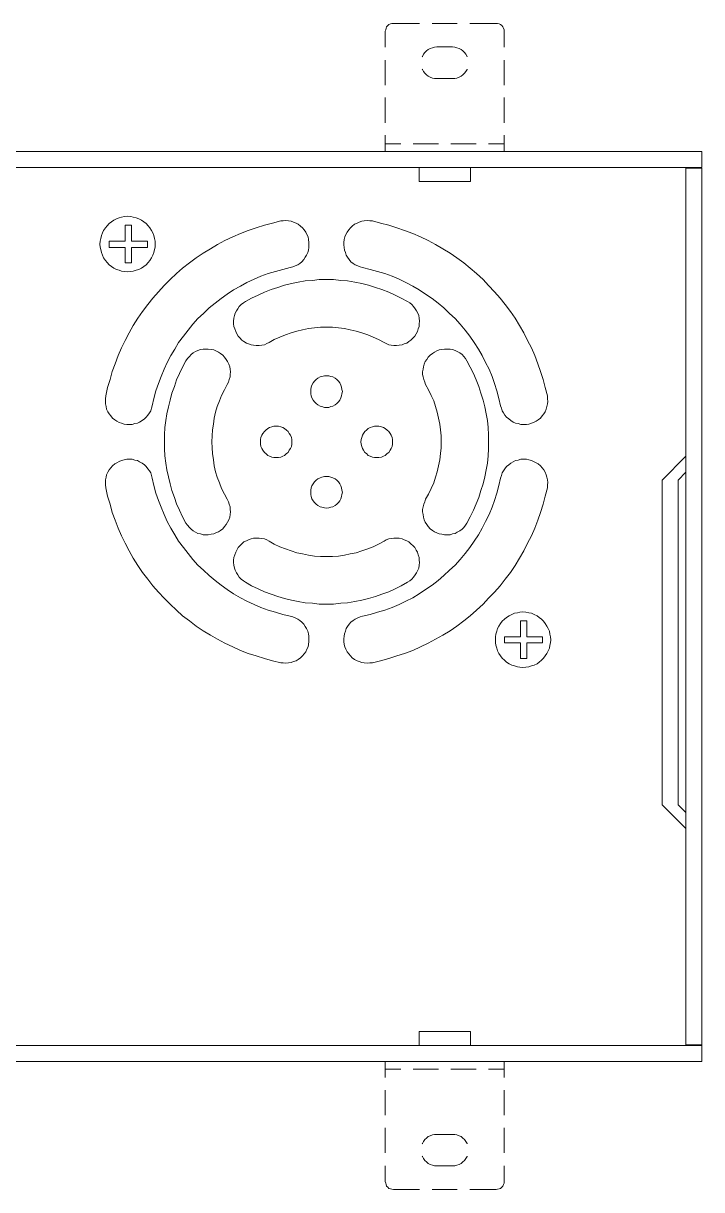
# Model space of a CAD drawing. Extents: x 136 to 351, y 87 to 234.
# Drawn here: x 265.3 to 351.1, y 86.8 to 234.2 of the extents above; entities that cross this region are included whole.
import ezdxf

# ---------------------------------------------------------------- set-up
doc = ezdxf.new("R2010")
doc.units = 0
doc.layers.get('0').update_dxf_attribs({"lineweight": 25})

msp = doc.modelspace()

# ---------------------------------------------------------------- linework, layer by layer
at = {"color": 0, "lineweight": 9, "flags": 128}
for points in [[(312.11, 234.17), (311.9, 234.17), (311.73, 234.12), (311.52, 234.01), (311.41, 233.9), (311.25, 233.74), (311.19, 233.58), (311.14, 233.36), (311.08, 233.2)], [(311.08, 231.14), (311.08, 233.2)], [(312.11, 234.17), (315.42, 234.17)], [(316.99, 234.17), (320.18, 234.17)], [(321.75, 234.17), (325.11, 234.17)], [(326.09, 233.2), (326.09, 233.36), (326.03, 233.58), (325.93, 233.74), (325.82, 233.9), (325.65, 234.01), (325.49, 234.12), (325.28, 234.17), (325.11, 234.17)], [(326.09, 233.2), (326.09, 231.14)], [(317.58, 231.19), (317.31, 231.14), (317.04, 231.08), (316.77, 230.98), (316.5, 230.87), (316.28, 230.7), (316.07, 230.49), (315.9, 230.27), (315.8, 230), (315.74, 229.95)], [(317.58, 231.19), (319.59, 231.19)], [(321.43, 229.95), (321.43, 230), (321.27, 230.27), (321.1, 230.49), (320.89, 230.7), (320.67, 230.87), (320.4, 230.98), (320.13, 231.08), (319.86, 231.14), (319.59, 231.19)], [(311.08, 226.37), (311.08, 229.51)], [(326.09, 229.51), (326.09, 226.37)], [(315.74, 228.38), (315.8, 228.32), (315.9, 228.1), (316.07, 227.89), (316.28, 227.67), (316.5, 227.51), (316.77, 227.35), (317.04, 227.24), (317.31, 227.18), (317.58, 227.18)], [(319.59, 227.18), (317.58, 227.18)], [(319.59, 227.18), (319.86, 227.18), (320.13, 227.24), (320.4, 227.35), (320.67, 227.51), (320.89, 227.67), (321.1, 227.89), (321.27, 228.1), (321.43, 228.32), (321.43, 228.38)], [(311.08, 221.6), (311.08, 224.8)], [(326.09, 224.8), (326.09, 221.6)], [(311.08, 217.97), (311.08, 220.03)], [(326.09, 220.03), (326.09, 217.97)], [(311.08, 218.95), (313.03, 218.95)], [(314.6, 218.95), (317.8, 218.95)], [(319.37, 218.95), (322.57, 218.95)], [(324.14, 218.95), (326.09, 218.95)], [(139.21, 217.97), (349.54, 217.97)], [(313.03, 217.97), (311.08, 217.97)], [(317.8, 217.97), (314.6, 217.97)], [(322.57, 217.97), (319.37, 217.97)], [(326.09, 217.97), (324.14, 217.97)], [(349.54, 217.97), (351.06, 217.97)], [(351.06, 215.97), (351.06, 217.97)], [(263.2, 215.97), (315.42, 215.97)], [(315.36, 215.97), (315.36, 214.18), (321.86, 214.18), (321.86, 215.97)], [(315.42, 215.97), (321.75, 215.97)], [(321.75, 215.97), (348.95, 215.97)], [(348.95, 215.97), (349.54, 215.97)], [(349.06, 215.86), (351.06, 215.86)], [(349.06, 215.86), (349.06, 215.7)], [(349.06, 215.1), (349.06, 215.7)], [(349.06, 215.1), (349.06, 215.7)], [(349.54, 215.97), (351.06, 215.97)], [(351.06, 105.09), (351.06, 215.86)], [(349.06, 215.1), (349.06, 188.51)], [(349.06, 215.1), (349.06, 188.51)], [(281.99, 206.27), (281.99, 206.65), (281.94, 206.98), (281.83, 207.36), (281.72, 207.68), (281.56, 208.01), (281.34, 208.33), (281.13, 208.6), (280.86, 208.87), (280.59, 209.09), (280.26, 209.31), (279.94, 209.47), (279.61, 209.58), (279.23, 209.69), (278.91, 209.74), (278.53, 209.8), (278.15, 209.74), (277.77, 209.69), (277.44, 209.58), (277.12, 209.47), (276.79, 209.31), (276.47, 209.09), (276.2, 208.87), (275.93, 208.6), (275.71, 208.33), (275.49, 208.01), (275.33, 207.68), (275.22, 207.36), (275.12, 206.98), (275.06, 206.65), (275.01, 206.27), (275.06, 205.9), (275.12, 205.57), (275.22, 205.19), (275.33, 204.87), (275.49, 204.54), (275.71, 204.22), (275.93, 203.95), (276.2, 203.67), (276.47, 203.46), (276.79, 203.24), (277.12, 203.08), (277.44, 202.97), (277.77, 202.86), (278.15, 202.81), (278.53, 202.75), (278.91, 202.81), (279.23, 202.86), (279.61, 202.97), (279.94, 203.08), (280.26, 203.24), (280.59, 203.46), (280.86, 203.67), (281.13, 203.95), (281.34, 204.22), (281.56, 204.54), (281.72, 204.87), (281.83, 205.19), (281.94, 205.57), (281.99, 205.9), (281.99, 206.27)], [(297.87, 209.2), (296.84, 208.93), (295.81, 208.66), (294.78, 208.33), (293.75, 208.01), (292.77, 207.63), (291.8, 207.2), (290.82, 206.71), (289.9, 206.22), (288.98, 205.68), (288.06, 205.14), (287.2, 204.54), (286.33, 203.89), (285.46, 203.24), (284.7, 202.54), (283.89, 201.78), (283.13, 201.02), (282.43, 200.26), (281.72, 199.45), (281.07, 198.64), (280.42, 197.77), (279.83, 196.9), (279.23, 195.98), (278.74, 195.06), (278.2, 194.09), (277.77, 193.17), (277.34, 192.19), (276.96, 191.16), (276.58, 190.19), (276.31, 189.16), (275.98, 188.13), (275.77, 187.1)], [(279.02, 206.65), (279.02, 208.66), (278.2, 208.66), (278.2, 206.65)], [(299.06, 203.3), (299.38, 203.4), (299.71, 203.51), (300.03, 203.67), (300.3, 203.84), (300.52, 204.05), (300.79, 204.32), (300.95, 204.6), (301.12, 204.87), (301.28, 205.19), (301.39, 205.52), (301.44, 205.84), (301.44, 206.17), (301.44, 206.49), (301.39, 206.87), (301.33, 207.2), (301.17, 207.47), (301.06, 207.79), (300.85, 208.06), (300.63, 208.33), (300.36, 208.55), (300.09, 208.77), (299.82, 208.93), (299.49, 209.04), (299.17, 209.15), (298.84, 209.2), (298.52, 209.25), (298.19, 209.2), (297.87, 209.2)], [(309.46, 209.2), (309.13, 209.2), (308.81, 209.25), (308.43, 209.2), (308.1, 209.15), (307.78, 209.04), (307.51, 208.93), (307.18, 208.77), (306.91, 208.55), (306.7, 208.33), (306.48, 208.06), (306.26, 207.79), (306.1, 207.47), (305.99, 207.2), (305.88, 206.87), (305.83, 206.49), (305.83, 206.17), (305.88, 205.84), (305.94, 205.52), (306.05, 205.19), (306.15, 204.87), (306.32, 204.6), (306.53, 204.32), (306.75, 204.05), (307.02, 203.84), (307.29, 203.67), (307.62, 203.51), (307.89, 203.4), (308.21, 203.3)], [(331.56, 187.1), (331.29, 188.13), (331.02, 189.16), (330.69, 190.19), (330.37, 191.16), (329.99, 192.19), (329.55, 193.17), (329.07, 194.09), (328.58, 195.06), (328.04, 195.98), (327.5, 196.9), (326.9, 197.77), (326.25, 198.64), (325.6, 199.45), (324.9, 200.26), (324.14, 201.02), (323.43, 201.78), (322.62, 202.54), (321.81, 203.24), (321, 203.89), (320.13, 204.54), (319.26, 205.14), (318.34, 205.68), (317.42, 206.22), (316.5, 206.71), (315.53, 207.2), (314.55, 207.63), (313.52, 208.01), (312.55, 208.33), (311.52, 208.66), (310.49, 208.93), (309.46, 209.2)], [(278.2, 206.65), (276.2, 206.65), (276.2, 205.84), (278.2, 205.84)], [(279.02, 205.84), (281.02, 205.84), (281.02, 206.65), (279.02, 206.65)], [(278.2, 205.84), (278.2, 203.89), (279.02, 203.89), (279.02, 205.84)], [(299.06, 203.3), (298.14, 203.08), (297.22, 202.81), (296.3, 202.54), (295.37, 202.21), (294.51, 201.83), (293.59, 201.4), (292.77, 200.97), (291.91, 200.48), (291.1, 199.94), (290.34, 199.4), (289.58, 198.8), (288.82, 198.2), (288.12, 197.5), (287.41, 196.85), (286.76, 196.15), (286.17, 195.39), (285.57, 194.63), (284.97, 193.82), (284.49, 193), (284, 192.19), (283.51, 191.32), (283.13, 190.46), (282.75, 189.54), (282.43, 188.67), (282.1, 187.75), (281.83, 186.77), (281.62, 185.85)], [(325.65, 185.85), (325.44, 186.77), (325.17, 187.75), (324.9, 188.67), (324.57, 189.54), (324.19, 190.46), (323.76, 191.32), (323.33, 192.19), (322.84, 193), (322.3, 193.82), (321.75, 194.63), (321.16, 195.39), (320.56, 196.15), (319.91, 196.85), (319.21, 197.5), (318.5, 198.2), (317.75, 198.8), (316.99, 199.4), (316.18, 199.94), (315.36, 200.48), (314.55, 200.97), (313.68, 201.4), (312.82, 201.83), (311.95, 202.21), (311.03, 202.54), (310.11, 202.81), (309.19, 203.08), (308.21, 203.3)], [(313.9, 199.02), (313.09, 199.45), (312.33, 199.83), (311.52, 200.21), (310.65, 200.53), (309.84, 200.8), (308.97, 201.07), (308.1, 201.29), (307.24, 201.45), (306.32, 201.62), (305.45, 201.67), (304.53, 201.78), (303.66, 201.78), (302.74, 201.78), (301.87, 201.67), (300.95, 201.62), (300.09, 201.45), (299.22, 201.29), (298.35, 201.07), (297.49, 200.8), (296.67, 200.53), (295.81, 200.21), (295, 199.83), (294.18, 199.45), (293.42, 199.02)], [(293.42, 199.02), (293.15, 198.85), (292.88, 198.64), (292.61, 198.37), (292.45, 198.1), (292.29, 197.82), (292.12, 197.55), (292.02, 197.23), (291.96, 196.9), (291.91, 196.52), (291.91, 196.2), (291.96, 195.87), (292.07, 195.55), (292.18, 195.22), (292.34, 194.95), (292.5, 194.63), (292.72, 194.41), (292.94, 194.14), (293.21, 193.98), (293.53, 193.76), (293.8, 193.65), (294.13, 193.54), (294.45, 193.49), (294.78, 193.44), (295.16, 193.44), (295.48, 193.49), (295.81, 193.54), (296.13, 193.71), (296.4, 193.82)], [(310.92, 193.82), (311.19, 193.71), (311.52, 193.54), (311.84, 193.49), (312.17, 193.44), (312.49, 193.44), (312.82, 193.49), (313.2, 193.54), (313.47, 193.65), (313.79, 193.76), (314.06, 193.98), (314.33, 194.14), (314.6, 194.41), (314.82, 194.63), (314.98, 194.95), (315.15, 195.22), (315.25, 195.55), (315.36, 195.87), (315.36, 196.2), (315.42, 196.52), (315.36, 196.9), (315.31, 197.23), (315.2, 197.55), (315.04, 197.82), (314.87, 198.1), (314.66, 198.37), (314.44, 198.64), (314.17, 198.85), (313.9, 199.02)], [(310.92, 193.82), (310.22, 194.2), (309.57, 194.52), (308.86, 194.79), (308.1, 195.06), (307.4, 195.28), (306.64, 195.44), (305.94, 195.6), (305.18, 195.71), (304.42, 195.77), (303.66, 195.77), (302.9, 195.77), (302.15, 195.71), (301.39, 195.6), (300.63, 195.44), (299.92, 195.28), (299.17, 195.06), (298.46, 194.79), (297.76, 194.52), (297.05, 194.2), (296.4, 193.82)], [(291.1, 188.51), (291.26, 188.83), (291.37, 189.16), (291.47, 189.48), (291.47, 189.81), (291.53, 190.13), (291.47, 190.46), (291.42, 190.78), (291.31, 191.11), (291.15, 191.43), (290.99, 191.7), (290.77, 191.97), (290.55, 192.25), (290.28, 192.46), (290.01, 192.62), (289.69, 192.79), (289.42, 192.89), (289.09, 192.95), (288.71, 193), (288.39, 193), (288.06, 193), (287.74, 192.95), (287.41, 192.84), (287.09, 192.68), (286.82, 192.52), (286.55, 192.3), (286.33, 192.08), (286.11, 191.81), (285.89, 191.54)], [(321.38, 191.54), (321.21, 191.81), (321, 192.08), (320.78, 192.3), (320.51, 192.52), (320.18, 192.68), (319.91, 192.84), (319.59, 192.95), (319.26, 193), (318.88, 193), (318.56, 193), (318.23, 192.95), (317.91, 192.89), (317.58, 192.79), (317.31, 192.62), (317.04, 192.46), (316.77, 192.25), (316.5, 191.97), (316.34, 191.7), (316.12, 191.43), (316.01, 191.11), (315.9, 190.78), (315.85, 190.46), (315.8, 190.13), (315.8, 189.81), (315.85, 189.48), (315.96, 189.16), (316.07, 188.83), (316.18, 188.51)], [(285.89, 191.54), (285.46, 190.73), (285.08, 189.92), (284.7, 189.1), (284.43, 188.29), (284.11, 187.42), (283.89, 186.56), (283.67, 185.69), (283.46, 184.82), (283.35, 183.96), (283.24, 183.09), (283.19, 182.17), (283.19, 181.3), (283.19, 180.38), (283.24, 179.52), (283.35, 178.59), (283.46, 177.73), (283.67, 176.86), (283.89, 175.99), (284.11, 175.13), (284.43, 174.26), (284.7, 173.45), (285.08, 172.64), (285.46, 171.82), (285.89, 171.01)], [(321.38, 171.01), (321.81, 171.82), (322.24, 172.64), (322.57, 173.45), (322.89, 174.26), (323.16, 175.13), (323.43, 175.99), (323.65, 176.86), (323.81, 177.73), (323.98, 178.59), (324.08, 179.52), (324.14, 180.38), (324.14, 181.3), (324.14, 182.17), (324.08, 183.09), (323.98, 183.96), (323.81, 184.82), (323.65, 185.69), (323.43, 186.56), (323.16, 187.42), (322.89, 188.29), (322.57, 189.1), (322.24, 189.92), (321.81, 190.73), (321.38, 191.54)], [(305.67, 187.64), (305.61, 187.91), (305.56, 188.18), (305.45, 188.45), (305.34, 188.72), (305.18, 188.94), (304.96, 189.16), (304.75, 189.32), (304.47, 189.48), (304.2, 189.54), (303.93, 189.64), (303.66, 189.64), (303.39, 189.64), (303.07, 189.54), (302.85, 189.48), (302.58, 189.32), (302.36, 189.16), (302.15, 188.94), (301.98, 188.72), (301.82, 188.45), (301.71, 188.18), (301.66, 187.91), (301.66, 187.64), (301.66, 187.37), (301.71, 187.1), (301.82, 186.83), (301.98, 186.56), (302.15, 186.34), (302.36, 186.12), (302.58, 185.96), (302.85, 185.8), (303.07, 185.74), (303.39, 185.64), (303.66, 185.64), (303.93, 185.64), (304.2, 185.74), (304.47, 185.8), (304.75, 185.96), (304.96, 186.12), (305.18, 186.34), (305.34, 186.56), (305.45, 186.83), (305.56, 187.1), (305.61, 187.37), (305.67, 187.64)], [(291.1, 188.51), (290.77, 187.86), (290.39, 187.15), (290.12, 186.45), (289.85, 185.74), (289.63, 185.04), (289.47, 184.28), (289.36, 183.52), (289.25, 182.82), (289.2, 182.06), (289.15, 181.3), (289.2, 180.54), (289.25, 179.79), (289.36, 179.03), (289.47, 178.27), (289.63, 177.51), (289.85, 176.81), (290.12, 176.1), (290.39, 175.4), (290.77, 174.69), (291.1, 174.04)], [(316.18, 174.04), (316.55, 174.69), (316.88, 175.4), (317.2, 176.1), (317.42, 176.81), (317.64, 177.51), (317.8, 178.27), (317.96, 179.03), (318.07, 179.79), (318.13, 180.54), (318.13, 181.3), (318.13, 182.06), (318.07, 182.82), (317.96, 183.52), (317.8, 184.28), (317.64, 185.04), (317.42, 185.74), (317.2, 186.45), (316.88, 187.15), (316.55, 187.86), (316.18, 188.51)], [(349.06, 188.51), (349.06, 134.45)], [(275.77, 187.1), (275.71, 186.72), (275.71, 186.39), (275.71, 186.07), (275.82, 185.74), (275.87, 185.42), (276.04, 185.09), (276.2, 184.82), (276.42, 184.55), (276.63, 184.28), (276.9, 184.07), (277.17, 183.9), (277.44, 183.74), (277.77, 183.63), (278.09, 183.52), (278.42, 183.47), (278.74, 183.47), (279.12, 183.47), (279.45, 183.58), (279.77, 183.63), (280.04, 183.79), (280.37, 183.96), (280.64, 184.17), (280.86, 184.39), (281.07, 184.66), (281.29, 184.93), (281.45, 185.2), (281.56, 185.53), (281.62, 185.85)], [(325.65, 185.85), (325.76, 185.53), (325.87, 185.2), (326.03, 184.93), (326.2, 184.66), (326.41, 184.39), (326.68, 184.17), (326.95, 183.96), (327.23, 183.79), (327.55, 183.63), (327.88, 183.58), (328.2, 183.47), (328.53, 183.47), (328.91, 183.47), (329.23, 183.52), (329.55, 183.63), (329.83, 183.74), (330.15, 183.9), (330.42, 184.07), (330.69, 184.28), (330.91, 184.55), (331.13, 184.82), (331.29, 185.09), (331.4, 185.42), (331.5, 185.74), (331.56, 186.07), (331.61, 186.39), (331.56, 186.72), (331.56, 187.1)], [(299.27, 181.3), (299.27, 181.57), (299.22, 181.84), (299.11, 182.12), (298.95, 182.33), (298.79, 182.6), (298.62, 182.77), (298.35, 182.98), (298.14, 183.09), (297.87, 183.2), (297.6, 183.25), (297.27, 183.25), (297, 183.25), (296.73, 183.2), (296.46, 183.09), (296.24, 182.98), (295.97, 182.77), (295.81, 182.6), (295.59, 182.33), (295.48, 182.12), (295.37, 181.84), (295.32, 181.57), (295.32, 181.3), (295.32, 180.98), (295.37, 180.71), (295.48, 180.44), (295.59, 180.22), (295.81, 179.95), (295.97, 179.79), (296.24, 179.57), (296.46, 179.46), (296.73, 179.35), (297, 179.3), (297.27, 179.3), (297.6, 179.3), (297.87, 179.35), (298.14, 179.46), (298.35, 179.57), (298.62, 179.79), (298.79, 179.95), (298.95, 180.22), (299.11, 180.44), (299.22, 180.71), (299.27, 180.98), (299.27, 181.3)], [(312, 181.3), (312, 181.57), (311.95, 181.84), (311.84, 182.12), (311.68, 182.33), (311.52, 182.6), (311.3, 182.77), (311.08, 182.98), (310.87, 183.09), (310.6, 183.2), (310.27, 183.25), (310, 183.25), (309.73, 183.25), (309.46, 183.2), (309.19, 183.09), (308.92, 182.98), (308.7, 182.77), (308.48, 182.6), (308.32, 182.33), (308.21, 182.12), (308.1, 181.84), (308.05, 181.57), (308, 181.3), (308.05, 180.98), (308.1, 180.71), (308.21, 180.44), (308.32, 180.22), (308.48, 179.95), (308.7, 179.79), (308.92, 179.57), (309.19, 179.46), (309.46, 179.35), (309.73, 179.3), (310, 179.3), (310.27, 179.3), (310.6, 179.35), (310.87, 179.46), (311.08, 179.57), (311.3, 179.79), (311.52, 179.95), (311.68, 180.22), (311.84, 180.44), (311.95, 180.71), (312, 180.98), (312, 181.3)], [(281.62, 176.7), (281.56, 177.02), (281.45, 177.35), (281.29, 177.62), (281.07, 177.89), (280.86, 178.16), (280.64, 178.38), (280.37, 178.59), (280.04, 178.76), (279.77, 178.92), (279.45, 178.97), (279.12, 179.08), (278.74, 179.08), (278.42, 179.08), (278.09, 179.03), (277.77, 178.92), (277.44, 178.81), (277.17, 178.65), (276.9, 178.49), (276.63, 178.27), (276.42, 178), (276.2, 177.73), (276.04, 177.46), (275.87, 177.13), (275.82, 176.81), (275.71, 176.48), (275.71, 176.16), (275.71, 175.83), (275.77, 175.45)], [(331.56, 175.45), (331.56, 175.83), (331.61, 176.16), (331.56, 176.48), (331.5, 176.81), (331.4, 177.13), (331.29, 177.46), (331.13, 177.73), (330.91, 178), (330.69, 178.27), (330.42, 178.49), (330.15, 178.65), (329.83, 178.81), (329.55, 178.92), (329.23, 179.03), (328.91, 179.08), (328.53, 179.08), (328.2, 179.08), (327.88, 178.97), (327.55, 178.92), (327.23, 178.76), (326.95, 178.59), (326.68, 178.38), (326.41, 178.16), (326.2, 177.89), (326.03, 177.62), (325.87, 177.35), (325.76, 177.02), (325.65, 176.7)], [(349.06, 179.46), (346.08, 176.43)], [(305.67, 174.91), (305.61, 175.18), (305.56, 175.45), (305.45, 175.72), (305.34, 175.99), (305.18, 176.21), (304.96, 176.43), (304.75, 176.59), (304.47, 176.75), (304.2, 176.81), (303.93, 176.92), (303.66, 176.92), (303.39, 176.92), (303.07, 176.81), (302.85, 176.75), (302.58, 176.59), (302.36, 176.43), (302.15, 176.21), (301.98, 175.99), (301.82, 175.72), (301.71, 175.45), (301.66, 175.18), (301.66, 174.91), (301.66, 174.64), (301.71, 174.37), (301.82, 174.1), (301.98, 173.83), (302.15, 173.61), (302.36, 173.39), (302.58, 173.23), (302.85, 173.07), (303.07, 173.02), (303.39, 172.96), (303.66, 172.91), (303.93, 172.96), (304.2, 173.02), (304.47, 173.07), (304.75, 173.23), (304.96, 173.39), (305.18, 173.61), (305.34, 173.83), (305.45, 174.1), (305.56, 174.37), (305.61, 174.64), (305.67, 174.91)], [(349.06, 177.46), (348.08, 176.43)], [(349.06, 177.46), (349.06, 134.45)], [(275.77, 175.45), (275.98, 174.42), (276.31, 173.39), (276.58, 172.36), (276.96, 171.39), (277.34, 170.36), (277.77, 169.39), (278.2, 168.46), (278.74, 167.49), (279.23, 166.57), (279.83, 165.65), (280.42, 164.78), (281.07, 163.91), (281.72, 163.1), (282.43, 162.29), (283.13, 161.53), (283.89, 160.77), (284.7, 160.01), (285.46, 159.31), (286.33, 158.66), (287.2, 158.01), (288.06, 157.41), (288.98, 156.87), (289.9, 156.33), (290.82, 155.84), (291.8, 155.36), (292.77, 154.92), (293.75, 154.54), (294.78, 154.22), (295.81, 153.89), (296.84, 153.62), (297.87, 153.35)], [(281.62, 176.7), (281.83, 175.78), (282.1, 174.8), (282.43, 173.88), (282.75, 173.02), (283.13, 172.09), (283.51, 171.23), (284, 170.36), (284.49, 169.55), (284.97, 168.74), (285.57, 167.92), (286.17, 167.17), (286.76, 166.41), (287.41, 165.7), (288.12, 165.05), (288.82, 164.4), (289.58, 163.75), (290.34, 163.16), (291.1, 162.61), (291.91, 162.07), (292.77, 161.59), (293.59, 161.15), (294.51, 160.72), (295.37, 160.34), (296.3, 160.01), (297.22, 159.74), (298.14, 159.47), (299.06, 159.26)], [(308.21, 159.26), (309.19, 159.47), (310.11, 159.74), (311.03, 160.01), (311.95, 160.34), (312.82, 160.72), (313.68, 161.15), (314.55, 161.59), (315.36, 162.07), (316.18, 162.61), (316.99, 163.16), (317.75, 163.75), (318.5, 164.4), (319.21, 165.05), (319.91, 165.7), (320.56, 166.41), (321.16, 167.17), (321.75, 167.92), (322.3, 168.74), (322.84, 169.55), (323.33, 170.36), (323.76, 171.23), (324.19, 172.09), (324.57, 173.02), (324.9, 173.88), (325.17, 174.8), (325.44, 175.78), (325.65, 176.7)], [(309.46, 153.35), (310.49, 153.62), (311.52, 153.89), (312.55, 154.22), (313.52, 154.54), (314.55, 154.92), (315.53, 155.36), (316.5, 155.84), (317.42, 156.33), (318.34, 156.87), (319.26, 157.41), (320.13, 158.01), (321, 158.66), (321.81, 159.31), (322.62, 160.01), (323.43, 160.77), (324.14, 161.53), (324.9, 162.29), (325.6, 163.1), (326.25, 163.91), (326.9, 164.78), (327.5, 165.65), (328.04, 166.57), (328.58, 167.49), (329.07, 168.46), (329.55, 169.39), (329.99, 170.36), (330.37, 171.39), (330.69, 172.36), (331.02, 173.39), (331.29, 174.42), (331.56, 175.45)], [(346.08, 176.43), (346.08, 175.02)], [(348.08, 176.43), (348.08, 173.61)], [(285.89, 171.01), (286.11, 170.74), (286.33, 170.47), (286.55, 170.25), (286.82, 170.04), (287.09, 169.87), (287.41, 169.71), (287.74, 169.66), (288.06, 169.55), (288.39, 169.55), (288.71, 169.55), (289.09, 169.6), (289.42, 169.66), (289.69, 169.77), (290.01, 169.93), (290.28, 170.09), (290.55, 170.31), (290.77, 170.58), (290.99, 170.85), (291.15, 171.12), (291.31, 171.44), (291.42, 171.77), (291.47, 172.09), (291.53, 172.42), (291.47, 172.74), (291.47, 173.07), (291.37, 173.39), (291.26, 173.72), (291.1, 174.04)], [(316.18, 174.04), (316.07, 173.72), (315.96, 173.39), (315.85, 173.07), (315.8, 172.74), (315.8, 172.42), (315.85, 172.09), (315.9, 171.77), (316.01, 171.44), (316.12, 171.12), (316.34, 170.85), (316.5, 170.58), (316.77, 170.31), (317.04, 170.09), (317.31, 169.93), (317.58, 169.77), (317.91, 169.66), (318.23, 169.6), (318.56, 169.55), (318.88, 169.55), (319.26, 169.55), (319.59, 169.66), (319.91, 169.71), (320.18, 169.87), (320.51, 170.04), (320.78, 170.25), (321, 170.47), (321.21, 170.74), (321.38, 171.01)], [(346.08, 175.02), (346.08, 157.63)], [(348.08, 173.61), (348.08, 158.77)], [(296.4, 168.74), (296.13, 168.9), (295.81, 169.01), (295.48, 169.06), (295.16, 169.12), (294.78, 169.12), (294.45, 169.12), (294.13, 169.01), (293.8, 168.9), (293.53, 168.79), (293.21, 168.63), (292.94, 168.41), (292.72, 168.14), (292.5, 167.92), (292.34, 167.6), (292.18, 167.33), (292.07, 167), (291.96, 166.68), (291.91, 166.35), (291.91, 166.03), (291.96, 165.7), (292.02, 165.32), (292.12, 165.05), (292.29, 164.73), (292.45, 164.46), (292.61, 164.19), (292.88, 163.91), (293.15, 163.7), (293.42, 163.54)], [(296.4, 168.74), (297.05, 168.36), (297.76, 168.03), (298.46, 167.76), (299.17, 167.49), (299.92, 167.27), (300.63, 167.11), (301.39, 166.95), (302.15, 166.84), (302.9, 166.79), (303.66, 166.79), (304.42, 166.79), (305.18, 166.84), (305.94, 166.95), (306.64, 167.11), (307.4, 167.27), (308.1, 167.49), (308.86, 167.76), (309.57, 168.03), (310.22, 168.36), (310.92, 168.74)], [(313.9, 163.54), (314.17, 163.7), (314.44, 163.91), (314.66, 164.19), (314.87, 164.46), (315.04, 164.73), (315.2, 165.05), (315.31, 165.32), (315.36, 165.7), (315.42, 166.03), (315.36, 166.35), (315.36, 166.68), (315.25, 167), (315.15, 167.33), (314.98, 167.6), (314.82, 167.92), (314.6, 168.14), (314.33, 168.41), (314.06, 168.63), (313.79, 168.79), (313.47, 168.9), (313.2, 169.01), (312.82, 169.12), (312.49, 169.12), (312.17, 169.12), (311.84, 169.06), (311.52, 169.01), (311.19, 168.9), (310.92, 168.74)], [(293.42, 163.54), (294.18, 163.1), (295, 162.72), (295.81, 162.34), (296.67, 162.02), (297.49, 161.75), (298.35, 161.48), (299.22, 161.26), (300.09, 161.1), (300.95, 160.94), (301.87, 160.88), (302.74, 160.77), (303.66, 160.77), (304.53, 160.77), (305.45, 160.88), (306.32, 160.94), (307.24, 161.1), (308.1, 161.26), (308.97, 161.48), (309.84, 161.75), (310.65, 162.02), (311.52, 162.34), (312.33, 162.72), (313.09, 163.1), (313.9, 163.54)], [(297.87, 153.35), (298.19, 153.35), (298.52, 153.3), (298.84, 153.35), (299.17, 153.41), (299.49, 153.51), (299.82, 153.62), (300.09, 153.79), (300.36, 154), (300.63, 154.22), (300.85, 154.49), (301.06, 154.76), (301.17, 155.09), (301.33, 155.36), (301.39, 155.68), (301.44, 156.06), (301.44, 156.39), (301.44, 156.71), (301.39, 157.04), (301.28, 157.36), (301.12, 157.69), (300.95, 157.96), (300.79, 158.23), (300.52, 158.5), (300.3, 158.71), (300.03, 158.88), (299.71, 159.04), (299.38, 159.15), (299.06, 159.26)], [(308.21, 159.26), (307.89, 159.15), (307.62, 159.04), (307.29, 158.88), (307.02, 158.71), (306.75, 158.5), (306.53, 158.23), (306.32, 157.96), (306.15, 157.69), (306.05, 157.36), (305.94, 157.04), (305.88, 156.71), (305.83, 156.39), (305.83, 156.06), (305.88, 155.68), (305.99, 155.36), (306.1, 155.09), (306.26, 154.76), (306.48, 154.49), (306.7, 154.22), (306.91, 154), (307.18, 153.79), (307.51, 153.62), (307.78, 153.51), (308.1, 153.41), (308.43, 153.35), (308.81, 153.3), (309.13, 153.35), (309.46, 153.35)], [(331.99, 156.28), (331.94, 156.66), (331.88, 156.98), (331.83, 157.36), (331.67, 157.69), (331.5, 158.01), (331.29, 158.34), (331.07, 158.61), (330.8, 158.88), (330.53, 159.09), (330.26, 159.31), (329.88, 159.47), (329.55, 159.64), (329.23, 159.69), (328.85, 159.74), (328.47, 159.8), (328.09, 159.74), (327.77, 159.69), (327.39, 159.64), (327.06, 159.47), (326.74, 159.31), (326.41, 159.09), (326.14, 158.88), (325.87, 158.61), (325.65, 158.34), (325.44, 158.01), (325.28, 157.69), (325.17, 157.36), (325.06, 156.98), (325, 156.66), (325, 156.28), (325, 155.9), (325.06, 155.57), (325.17, 155.19), (325.28, 154.87), (325.44, 154.54), (325.65, 154.22), (325.87, 153.95), (326.14, 153.68), (326.41, 153.46), (326.74, 153.24), (327.06, 153.08), (327.39, 152.97), (327.77, 152.86), (328.09, 152.81), (328.47, 152.76), (328.85, 152.81), (329.23, 152.86), (329.55, 152.97), (329.88, 153.08), (330.26, 153.24), (330.53, 153.46), (330.8, 153.68), (331.07, 153.95), (331.29, 154.22), (331.5, 154.54), (331.67, 154.87), (331.83, 155.19), (331.88, 155.57), (331.94, 155.9), (331.99, 156.28)], [(328.96, 156.66), (328.96, 158.66), (328.15, 158.66), (328.15, 156.66)], [(348.08, 158.77), (348.08, 153.08)], [(328.15, 156.66), (326.14, 156.66), (326.14, 155.9), (328.15, 155.9)], [(328.96, 155.9), (330.96, 155.9), (330.96, 156.66), (328.96, 156.66)], [(346.08, 157.63), (346.08, 154.22)], [(328.15, 155.9), (328.15, 153.89), (328.96, 153.89), (328.96, 155.9)], [(346.08, 154.22), (346.08, 136.88)], [(348.08, 153.08), (348.08, 138.29)], [(349.06, 141.54), (349.06, 105.95)], [(349.06, 141.54), (349.06, 105.95)], [(351.06, 140.95), (351.06, 140.68)], [(348.08, 138.29), (348.08, 135.42)], [(346.08, 136.88), (346.08, 135.42)], [(346.08, 135.42), (349.06, 132.44)], [(348.08, 135.42), (349.06, 134.45)], [(349.06, 134.45), (349.06, 132.44)], [(349.06, 134.45), (349.06, 132.44)], [(315.36, 104.98), (315.36, 106.77), (321.86, 106.77), (321.86, 104.98)], [(351.06, 104.98), (136.23, 104.98)], [(349.54, 104.98), (348.95, 104.98)], [(349.06, 105.85), (349.06, 105.95)], [(349.06, 105.95), (349.06, 105.85)], [(349.06, 105.25), (349.06, 105.85)], [(349.06, 105.25), (349.06, 105.85)], [(349.06, 105.25), (349.06, 105.09)], [(351.06, 105.09), (349.06, 105.09)], [(349.54, 104.98), (351.06, 104.98)], [(351.06, 102.98), (351.06, 105.09)], [(349.54, 102.98), (139.21, 102.98)], [(311.08, 102.98), (311.08, 100.97)], [(313.03, 102.98), (311.08, 102.98)], [(311.08, 102), (313.03, 102)], [(317.8, 102.98), (314.6, 102.98)], [(314.6, 102), (317.8, 102)], [(322.57, 102.98), (319.37, 102.98)], [(319.37, 102), (322.57, 102)], [(326.09, 102.98), (324.14, 102.98)], [(324.14, 102), (326.09, 102)], [(326.09, 100.97), (326.09, 102.98)], [(349.54, 102.98), (351.06, 102.98)], [(311.08, 99.35), (311.08, 96.2)], [(326.09, 96.2), (326.09, 99.35)], [(311.08, 94.58), (311.08, 91.44)], [(326.09, 91.44), (326.09, 94.58)], [(317.58, 93.77), (317.31, 93.77), (317.04, 93.71), (316.77, 93.6), (316.5, 93.5), (316.28, 93.28), (316.07, 93.12), (315.9, 92.85), (315.8, 92.63), (315.74, 92.57)], [(319.59, 93.77), (317.58, 93.77)], [(321.43, 92.57), (321.43, 92.63), (321.27, 92.85), (321.1, 93.12), (320.89, 93.28), (320.67, 93.5), (320.4, 93.6), (320.13, 93.71), (319.86, 93.77), (319.59, 93.77)], [(315.74, 91), (315.8, 90.95), (315.9, 90.73), (316.07, 90.46), (316.28, 90.3), (316.5, 90.08), (316.77, 89.97), (317.04, 89.87), (317.31, 89.81), (317.58, 89.81)], [(319.59, 89.81), (319.86, 89.81), (320.13, 89.87), (320.4, 89.97), (320.67, 90.08), (320.89, 90.3), (321.1, 90.46), (321.27, 90.73), (321.43, 90.95), (321.43, 91)], [(311.08, 89.81), (311.08, 87.81)], [(317.58, 89.81), (319.59, 89.81)], [(326.09, 87.81), (326.09, 89.81)], [(311.08, 87.81), (311.14, 87.59), (311.19, 87.43), (311.25, 87.21), (311.41, 87.1), (311.52, 86.94), (311.73, 86.89), (311.9, 86.83), (312.11, 86.78)], [(325.11, 86.78), (325.28, 86.83), (325.49, 86.89), (325.65, 86.94), (325.82, 87.1), (325.93, 87.21), (326.03, 87.43), (326.09, 87.59), (326.09, 87.81)], [(312.11, 86.78), (315.42, 86.78)], [(316.99, 86.78), (320.18, 86.78)], [(321.75, 86.78), (325.11, 86.78)]]:
    msp.add_lwpolyline(points, dxfattribs=at)

doc.saveas('drawing.dxf')
